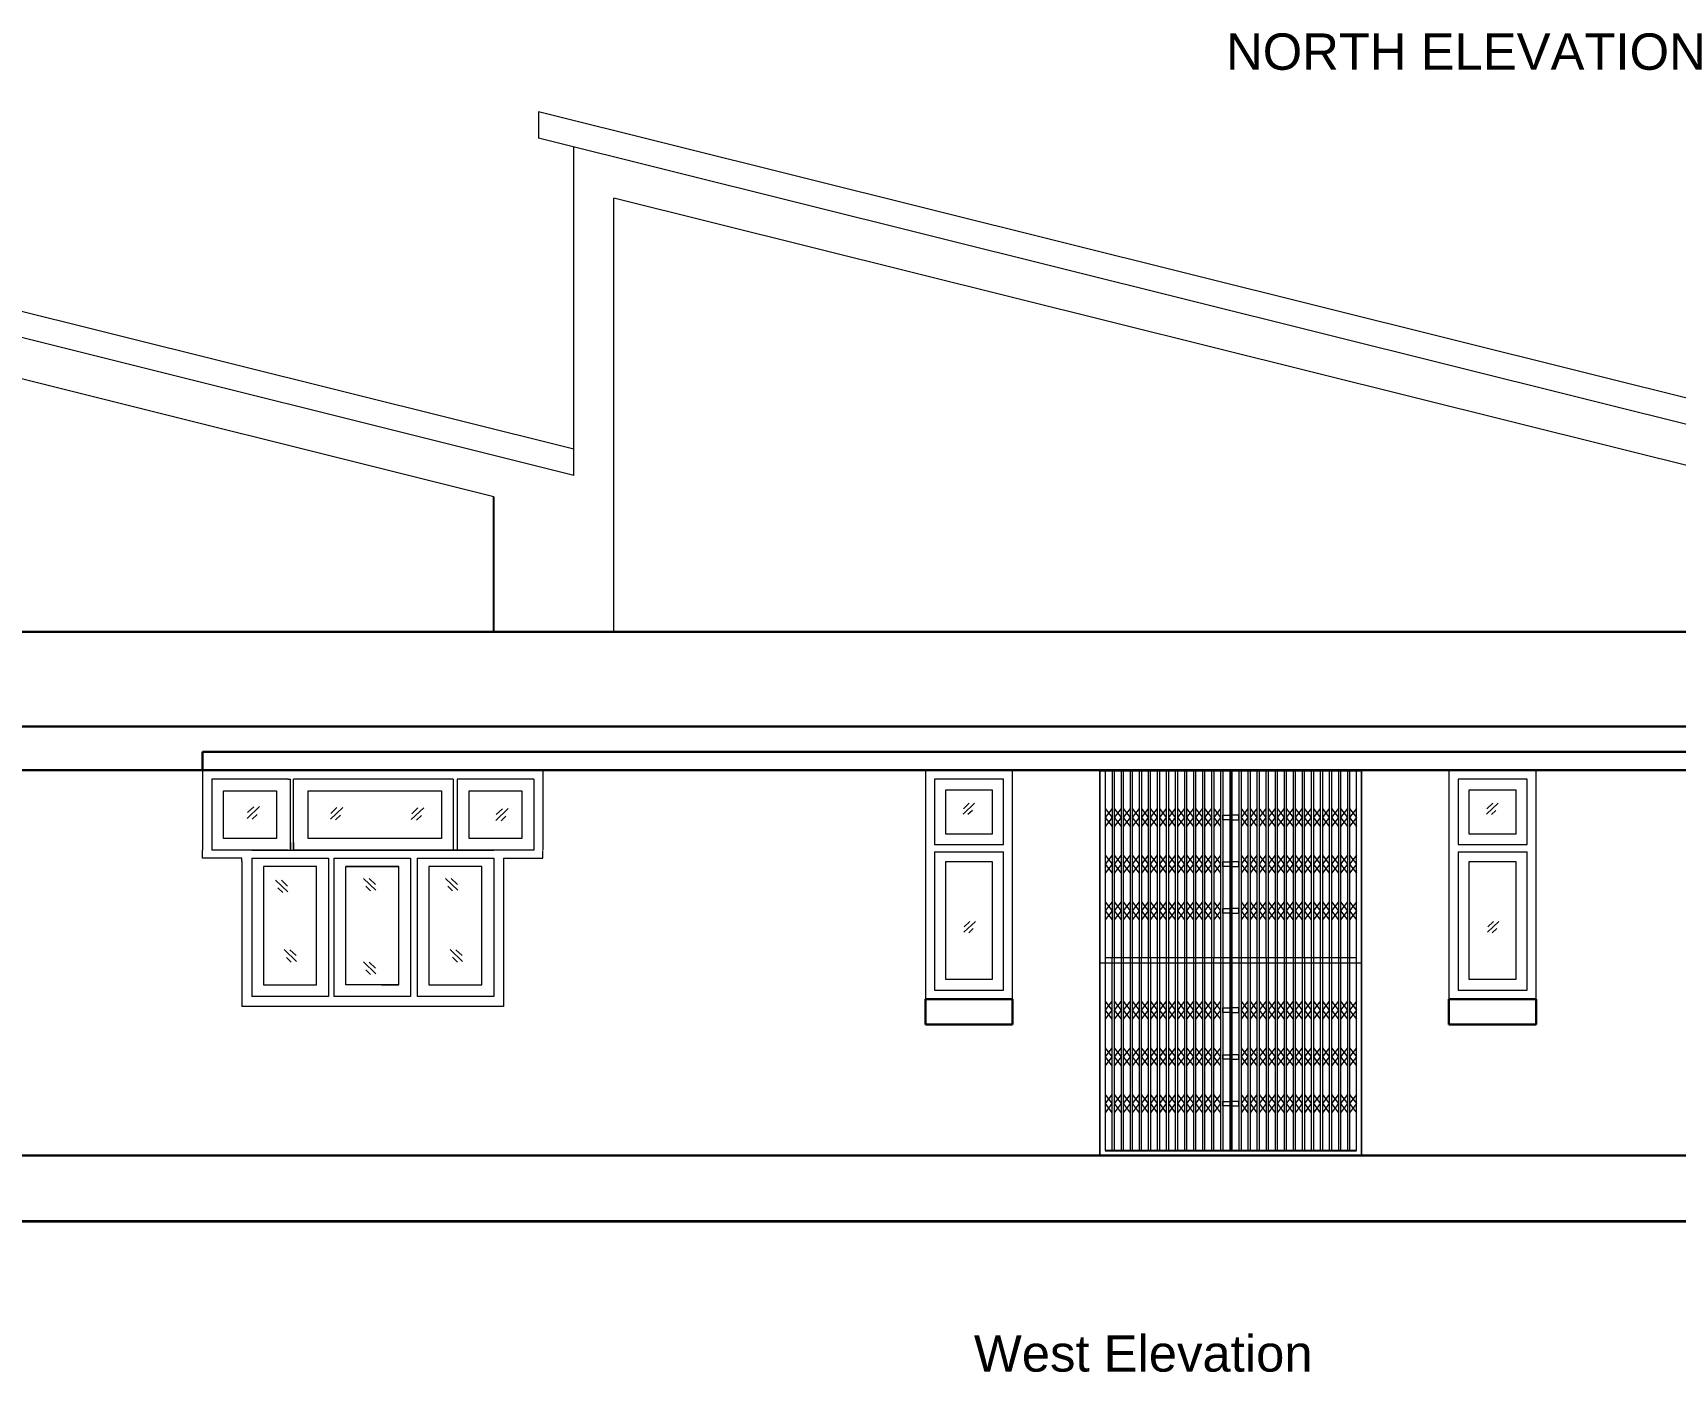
# Model space of a CAD drawing. Header units: inches. Extents: x -6800 to 96653, y -25814 to 17379.
# Drawn here: x 77352.8 to 77804.5, y -6007.3 to -5639.1 of the extents above; entities that cross this region are included whole.
import ezdxf

# ---------------------------------------------------------------- set-up
doc = ezdxf.new("R2010")
doc.units = ezdxf.units.IN
doc.header["$MEASUREMENT"] = 0
for name, color, linetype, lineweight in [('dimension', 50, 'Continuous', 20), ('Door', 20, 'Continuous', 20), ('ele back', 51, 'Continuous', 15), ('ele front', 30, 'Continuous', 30), ('furniture', 44, 'Continuous', 15), ('Ground level', 210, 'Continuous', 35), ('NETMANH', 26, 'Continuous', 15), ('text', 31, 'Continuous', 13), ('Win ele', 211, 'Continuous', 15)]:
    doc.layers.add(name, color=color, linetype=linetype, lineweight=lineweight)
doc.styles.get("Standard").update_dxf_attribs({"font": 'arial.ttf'})

# ---------------------------------------------------------------- blocks, each defined once
blk = doc.blocks.new('md-cuasat2200x3000')
for p, q in [((0, 2200), (3000, 2200)), ((0, 0), (0, 2200)), ((60, 2140), (2940, 2140)), ((60, 0), (60, 2140)), ((139, 0), (139, 2140)), ((164, 0), (164, 2140)), ((242, 0), (242, 2140)), ((267, 0), (267, 2140)), ((346, 0), (346, 2140)), ((371, 0), (371, 2140)), ((450, 0), (450, 2140)), ((475, 0), (475, 2140)), ((553, 0), (553, 2140)), ((578, 0), (578, 2140)), ((657, 0), (657, 2140)), ((682, 0), (682, 2140)), ((761, 0), (761, 2140)), ((786, 0), (786, 2140)), ((864, 0), (864, 2140)), ((889, 0), (889, 2140)), ((968, 0), (968, 2140)), ((993, 0), (993, 2140)), ((1072, 0), (1072, 2140)), ((1097, 0), (1097, 2140)), ((1175, 0), (1175, 2140)), ((1200, 0), (1200, 2140)), ((1279, 0), (1279, 2140)), ((1304, 0), (1304, 2140)), ((1382, 0), (1382, 2140)), ((1408, 0), (1408, 2140)), ((1408, 0), (1408, 2140)), ((1488, 0), (1488, 2140)), ((1500, 0), (1500, 2140)), ((1512, 0), (1512, 2140)), ((1592, 0), (1592, 2140)), ((1618, 0), (1618, 2140)), ((1696, 0), (1696, 2140)), ((1721, 0), (1721, 2140)), ((1800, 0), (1800, 2140)), ((1825, 0), (1825, 2140)), ((1903, 0), (1903, 2140)), ((1928, 0), (1928, 2140)), ((2007, 0), (2007, 2140)), ((2032, 0), (2032, 2140)), ((2111, 0), (2111, 2140)), ((2136, 0), (2136, 2140)), ((2214, 0), (2214, 2140)), ((2239, 0), (2239, 2140)), ((2318, 0), (2318, 2140)), ((2343, 0), (2343, 2140)), ((2422, 0), (2422, 2140)), ((2447, 0), (2447, 2140)), ((2525, 0), (2525, 2140)), ((2550, 0), (2550, 2140)), ((2629, 0), (2629, 2140)), ((2654, 0), (2654, 2140)), ((2733, 0), (2733, 2140)), ((2758, 0), (2758, 2140)), ((2836, 0), (2836, 2140)), ((2861, 0), (2861, 2140)), ((2940, 2140), (2940, 0)), ((3000, 2200), (3000, 0)), ((0, 0), (3000, 0)), ((3000, 0), (0, 0)), ((2940, 0), (60, 0))]:
    blk.add_line(p, q)
at = {"layer": 'NETMANH'}
for p, q in [((139, 1605), (60, 1709)), ((60, 1605), (139, 1709)), ((242, 1605), (164, 1709)), ((164, 1605), (242, 1709)), ((346, 1605), (267, 1709)), ((267, 1605), (346, 1709)), ((450, 1605), (371, 1709)), ((371, 1605), (450, 1709)), ((553, 1605), (475, 1709)), ((475, 1605), (553, 1709)), ((657, 1605), (578, 1709)), ((578, 1605), (657, 1709)), ((761, 1605), (682, 1709)), ((682, 1605), (761, 1709)), ((864, 1605), (786, 1709)), ((786, 1605), (864, 1709)), ((968, 1605), (889, 1709)), ((889, 1605), (968, 1709)), ((1072, 1605), (993, 1709)), ((993, 1605), (1072, 1709)), ((1175, 1605), (1097, 1709)), ((1097, 1605), (1175, 1709)), ((1279, 1605), (1200, 1709)), ((1200, 1605), (1279, 1709)), ((1382, 1605), (1304, 1709)), ((1304, 1605), (1382, 1709)), ((1618, 1605), (1696, 1709)), ((1696, 1605), (1618, 1709)), ((1721, 1605), (1800, 1709)), ((1800, 1605), (1721, 1709)), ((1825, 1605), (1903, 1709)), ((1903, 1605), (1825, 1709)), ((1928, 1605), (2007, 1709)), ((2007, 1605), (1928, 1709)), ((2032, 1605), (2111, 1709)), ((2111, 1605), (2032, 1709)), ((2136, 1605), (2214, 1709)), ((2214, 1605), (2136, 1709)), ((2239, 1605), (2318, 1709)), ((2318, 1605), (2239, 1709)), ((2343, 1605), (2422, 1709)), ((2422, 1605), (2343, 1709)), ((2447, 1605), (2525, 1709)), ((2525, 1605), (2447, 1709)), ((2550, 1605), (2629, 1709)), ((2629, 1605), (2550, 1709)), ((2654, 1605), (2733, 1709)), ((2733, 1605), (2654, 1709)), ((2758, 1605), (2836, 1709)), ((2836, 1605), (2758, 1709)), ((2861, 1605), (2940, 1709)), ((2940, 1605), (2861, 1709)), ((139, 1501), (60, 1605)), ((60, 1501), (139, 1605)), ((242, 1501), (164, 1605)), ((164, 1501), (242, 1605)), ((346, 1501), (267, 1605)), ((267, 1501), (346, 1605)), ((450, 1501), (371, 1605)), ((371, 1501), (450, 1605)), ((553, 1501), (475, 1605)), ((475, 1501), (553, 1605)), ((657, 1501), (578, 1605)), ((578, 1501), (657, 1605)), ((761, 1501), (682, 1605)), ((682, 1501), (761, 1605)), ((864, 1501), (786, 1605)), ((786, 1501), (864, 1605)), ((968, 1501), (889, 1605)), ((889, 1501), (968, 1605)), ((1072, 1501), (993, 1605)), ((993, 1501), (1072, 1605)), ((1175, 1501), (1097, 1605)), ((1097, 1501), (1175, 1605)), ((1279, 1501), (1200, 1605)), ((1200, 1501), (1279, 1605)), ((1382, 1501), (1304, 1605)), ((1304, 1501), (1382, 1605)), ((1408, 1631), (1408, 1579)), ((1488, 1631), (1408, 1631)), ((1408, 1579), (1488, 1579)), ((1488, 1579), (1488, 1631)), ((1512, 1631), (1592, 1631)), ((1512, 1579), (1512, 1631)), ((1592, 1579), (1512, 1579)), ((1592, 1631), (1592, 1579)), ((1618, 1501), (1696, 1605)), ((1696, 1501), (1618, 1605)), ((1721, 1501), (1800, 1605)), ((1800, 1501), (1721, 1605)), ((1825, 1501), (1903, 1605)), ((1903, 1501), (1825, 1605)), ((1928, 1501), (2007, 1605)), ((2007, 1501), (1928, 1605)), ((2032, 1501), (2111, 1605)), ((2111, 1501), (2032, 1605)), ((2136, 1501), (2214, 1605)), ((2214, 1501), (2136, 1605)), ((2239, 1501), (2318, 1605)), ((2318, 1501), (2239, 1605)), ((2343, 1501), (2422, 1605)), ((2422, 1501), (2343, 1605)), ((2447, 1501), (2525, 1605)), ((2525, 1501), (2447, 1605)), ((2550, 1501), (2629, 1605)), ((2629, 1501), (2550, 1605)), ((2654, 1501), (2733, 1605)), ((2733, 1501), (2654, 1605)), ((2758, 1501), (2836, 1605)), ((2836, 1501), (2758, 1605)), ((2861, 1501), (2940, 1605)), ((2940, 1501), (2861, 1605)), ((139, 1070), (60, 1174)), ((60, 1070), (139, 1174)), ((242, 1070), (164, 1174)), ((164, 1070), (242, 1174)), ((346, 1070), (267, 1174)), ((267, 1070), (346, 1174)), ((450, 1070), (371, 1174)), ((371, 1070), (450, 1174)), ((553, 1070), (475, 1174)), ((475, 1070), (553, 1174)), ((657, 1070), (578, 1174)), ((578, 1070), (657, 1174)), ((761, 1070), (682, 1174)), ((682, 1070), (761, 1174)), ((864, 1070), (786, 1174)), ((786, 1070), (864, 1174)), ((968, 1070), (889, 1174)), ((889, 1070), (968, 1174)), ((1072, 1070), (993, 1174)), ((993, 1070), (1072, 1174)), ((1175, 1070), (1097, 1174)), ((1097, 1070), (1175, 1174)), ((1279, 1070), (1200, 1174)), ((1200, 1070), (1279, 1174)), ((1382, 1070), (1304, 1174)), ((1304, 1070), (1382, 1174)), ((1618, 1070), (1696, 1174)), ((1696, 1070), (1618, 1174)), ((1721, 1070), (1800, 1174)), ((1800, 1070), (1721, 1174)), ((1825, 1070), (1903, 1174)), ((1903, 1070), (1825, 1174)), ((1928, 1070), (2007, 1174)), ((2007, 1070), (1928, 1174)), ((2032, 1070), (2111, 1174)), ((2111, 1070), (2032, 1174)), ((2136, 1070), (2214, 1174)), ((2214, 1070), (2136, 1174)), ((2239, 1070), (2318, 1174)), ((2318, 1070), (2239, 1174)), ((2343, 1070), (2422, 1174)), ((2422, 1070), (2343, 1174)), ((2447, 1070), (2525, 1174)), ((2525, 1070), (2447, 1174)), ((2550, 1070), (2629, 1174)), ((2629, 1070), (2550, 1174)), ((2654, 1070), (2733, 1174)), ((2733, 1070), (2654, 1174)), ((2758, 1070), (2836, 1174)), ((2836, 1070), (2758, 1174)), ((2861, 1070), (2940, 1174)), ((2940, 1070), (2861, 1174)), ((139, 966), (60, 1070)), ((60, 966), (139, 1070)), ((242, 966), (164, 1070)), ((164, 966), (242, 1070)), ((346, 966), (267, 1070)), ((267, 966), (346, 1070)), ((450, 966), (371, 1070)), ((371, 966), (450, 1070)), ((553, 966), (475, 1070)), ((475, 966), (553, 1070)), ((657, 966), (578, 1070)), ((578, 966), (657, 1070)), ((761, 966), (682, 1070)), ((682, 966), (761, 1070)), ((864, 966), (786, 1070)), ((786, 966), (864, 1070)), ((968, 966), (889, 1070)), ((889, 966), (968, 1070)), ((1072, 966), (993, 1070)), ((993, 966), (1072, 1070)), ((1175, 966), (1097, 1070)), ((1097, 966), (1175, 1070)), ((1279, 966), (1200, 1070)), ((1200, 966), (1279, 1070)), ((1382, 966), (1304, 1070)), ((1304, 966), (1382, 1070)), ((1408, 1096), (1408, 1044)), ((1488, 1096), (1408, 1096)), ((1408, 1044), (1488, 1044)), ((1488, 1044), (1488, 1096)), ((1512, 1096), (1592, 1096)), ((1512, 1044), (1512, 1096)), ((1592, 1044), (1512, 1044)), ((1592, 1096), (1592, 1044)), ((1618, 966), (1696, 1070)), ((1696, 966), (1618, 1070)), ((1721, 966), (1800, 1070)), ((1800, 966), (1721, 1070)), ((1825, 966), (1903, 1070)), ((1903, 966), (1825, 1070)), ((1928, 966), (2007, 1070)), ((2007, 966), (1928, 1070)), ((2032, 966), (2111, 1070)), ((2111, 966), (2032, 1070)), ((2136, 966), (2214, 1070)), ((2214, 966), (2136, 1070)), ((2239, 966), (2318, 1070)), ((2318, 966), (2239, 1070)), ((2343, 966), (2422, 1070)), ((2422, 966), (2343, 1070)), ((2447, 966), (2525, 1070)), ((2525, 966), (2447, 1070)), ((2550, 966), (2629, 1070)), ((2629, 966), (2550, 1070)), ((2654, 966), (2733, 1070)), ((2733, 966), (2654, 1070)), ((2758, 966), (2836, 1070)), ((2836, 966), (2758, 1070)), ((2861, 966), (2940, 1070)), ((2940, 966), (2861, 1070)), ((139, 535), (60, 639)), ((60, 535), (139, 639)), ((242, 535), (164, 639)), ((164, 535), (242, 639)), ((346, 535), (267, 639)), ((267, 535), (346, 639)), ((450, 535), (371, 639)), ((371, 535), (450, 639)), ((553, 535), (475, 639)), ((475, 535), (553, 639)), ((657, 535), (578, 639)), ((578, 535), (657, 639)), ((761, 535), (682, 639)), ((682, 535), (761, 639)), ((864, 535), (786, 639)), ((786, 535), (864, 639)), ((968, 535), (889, 639)), ((889, 535), (968, 639)), ((1072, 535), (993, 639)), ((993, 535), (1072, 639)), ((1175, 535), (1097, 639)), ((1097, 535), (1175, 639)), ((1279, 535), (1200, 639)), ((1200, 535), (1279, 639)), ((1382, 535), (1304, 639)), ((1304, 535), (1382, 639)), ((1618, 535), (1696, 639)), ((1696, 535), (1618, 639)), ((1721, 535), (1800, 639)), ((1800, 535), (1721, 639)), ((1825, 535), (1903, 639)), ((1903, 535), (1825, 639)), ((1928, 535), (2007, 639)), ((2007, 535), (1928, 639)), ((2032, 535), (2111, 639)), ((2111, 535), (2032, 639)), ((2136, 535), (2214, 639)), ((2214, 535), (2136, 639)), ((2239, 535), (2318, 639)), ((2318, 535), (2239, 639)), ((2343, 535), (2422, 639)), ((2422, 535), (2343, 639)), ((2447, 535), (2525, 639)), ((2525, 535), (2447, 639)), ((2550, 535), (2629, 639)), ((2629, 535), (2550, 639)), ((2654, 535), (2733, 639)), ((2733, 535), (2654, 639)), ((2758, 535), (2836, 639)), ((2836, 535), (2758, 639)), ((2861, 535), (2940, 639)), ((2940, 535), (2861, 639)), ((139, 431), (60, 535)), ((60, 431), (139, 535)), ((242, 431), (164, 535)), ((164, 431), (242, 535)), ((346, 431), (267, 535)), ((267, 431), (346, 535)), ((450, 431), (371, 535)), ((371, 431), (450, 535)), ((553, 431), (475, 535)), ((475, 431), (553, 535)), ((657, 431), (578, 535)), ((578, 431), (657, 535)), ((761, 431), (682, 535)), ((682, 431), (761, 535)), ((864, 431), (786, 535)), ((786, 431), (864, 535)), ((968, 431), (889, 535)), ((889, 431), (968, 535)), ((1072, 431), (993, 535)), ((993, 431), (1072, 535)), ((1175, 431), (1097, 535)), ((1097, 431), (1175, 535)), ((1279, 431), (1200, 535)), ((1200, 431), (1279, 535)), ((1382, 431), (1304, 535)), ((1304, 431), (1382, 535)), ((1408, 561), (1408, 509)), ((1488, 561), (1408, 561)), ((1408, 509), (1488, 509)), ((1488, 509), (1488, 561)), ((1512, 561), (1592, 561)), ((1512, 509), (1512, 561)), ((1592, 509), (1512, 509)), ((1592, 561), (1592, 509)), ((1618, 431), (1696, 535)), ((1696, 431), (1618, 535)), ((1721, 431), (1800, 535)), ((1800, 431), (1721, 535)), ((1825, 431), (1903, 535)), ((1903, 431), (1825, 535)), ((1928, 431), (2007, 535)), ((2007, 431), (1928, 535)), ((2032, 431), (2111, 535)), ((2111, 431), (2032, 535)), ((2136, 431), (2214, 535)), ((2214, 431), (2136, 535)), ((2239, 431), (2318, 535)), ((2318, 431), (2239, 535)), ((2343, 431), (2422, 535)), ((2422, 431), (2343, 535)), ((2447, 431), (2525, 535)), ((2525, 431), (2447, 535)), ((2550, 431), (2629, 535)), ((2629, 431), (2550, 535)), ((2654, 431), (2733, 535)), ((2733, 431), (2654, 535)), ((2758, 431), (2836, 535)), ((2836, 431), (2758, 535)), ((2861, 431), (2940, 535)), ((2940, 431), (2861, 535))]:
    blk.add_line(p, q, dxfattribs=at)

msp = doc.modelspace()

# ---------------------------------------------------------------- linework, layer by layer
at = {"lineweight": 25, "transparency": 33554623}
msp.add_line((77479.61, -5803.78), (77479.61, -5766.63), dxfattribs=at)
at = {"lineweight": 25, "transparency": 33554651}
for p, q in [((77139.27, -5829.78), (78214.27, -5829.78)), ((77622.27, -5911.78), (77598.27, -5911.78)), ((77766.27, -5911.78), (77742.27, -5911.78))]:
    msp.add_line(p, q, dxfattribs=at)
at = {"layer": 'dimension', "transparency": 33554651}
msp.add_line((77491.83, -5660.79), (77491.83, -5668.01), dxfattribs=at)
at = {"layer": 'Door', "transparency": 33554651, "extrusion": (-2.49876e-18, -1.22439e-16, -1)}
for p, q in [((77647.71, -5893.34), (77647.71, -5946.34)), ((77649.6, -5893.34), (77649.6, -5946.34)), ((77650.2, -5893.34), (77650.2, -5946.34)), ((77652.09, -5893.34), (77652.09, -5946.34)), ((77652.69, -5893.34), (77652.69, -5946.34)), ((77654.58, -5893.34), (77654.58, -5946.34)), ((77655.18, -5893.34), (77655.18, -5946.34)), ((77657.06, -5893.34), (77657.06, -5946.34)), ((77657.66, -5893.34), (77657.66, -5946.34)), ((77659.55, -5893.34), (77659.55, -5946.34)), ((77660.15, -5893.34), (77660.15, -5946.34)), ((77662.04, -5893.34), (77662.04, -5946.34)), ((77662.64, -5893.34), (77662.64, -5946.34)), ((77664.53, -5893.34), (77664.53, -5946.34)), ((77665.13, -5893.34), (77665.13, -5946.34)), ((77667.01, -5893.34), (77667.01, -5946.34)), ((77667.61, -5893.34), (77667.61, -5946.34)), ((77669.5, -5893.34), (77669.5, -5946.34)), ((77670.1, -5893.34), (77670.1, -5946.34)), ((77671.99, -5893.34), (77671.99, -5946.34)), ((77672.59, -5893.34), (77672.59, -5946.34)), ((77674.48, -5893.34), (77674.48, -5946.34)), ((77675.08, -5893.34), (77675.08, -5946.34)), ((77676.96, -5893.34), (77676.96, -5946.34)), ((77677.56, -5893.34), (77677.56, -5946.34)), ((77679.45, -5893.34), (77679.45, -5946.34)), ((77680.05, -5893.34), (77680.05, -5946.34)), ((77680.05, -5893.34), (77680.05, -5946.34)), ((77681.97, -5893.34), (77681.97, -5946.34)), ((77682.27, -5893.34), (77682.27, -5946.34)), ((77682.57, -5893.34), (77682.57, -5946.34)), ((77684.49, -5893.34), (77684.49, -5946.34)), ((77685.09, -5893.34), (77685.09, -5946.34)), ((77686.98, -5893.34), (77686.98, -5946.34)), ((77687.58, -5893.34), (77687.58, -5946.34)), ((77689.47, -5893.34), (77689.47, -5946.34)), ((77690.07, -5893.34), (77690.07, -5946.34)), ((77691.96, -5893.34), (77691.96, -5946.34)), ((77692.56, -5893.34), (77692.56, -5946.34)), ((77694.44, -5893.34), (77694.44, -5946.34)), ((77695.04, -5893.34), (77695.04, -5946.34)), ((77696.93, -5893.34), (77696.93, -5946.34)), ((77697.53, -5893.34), (77697.53, -5946.34)), ((77699.42, -5893.34), (77699.42, -5946.34)), ((77700.02, -5893.34), (77700.02, -5946.34)), ((77701.91, -5893.34), (77701.91, -5946.34)), ((77702.51, -5893.34), (77702.51, -5946.34)), ((77704.39, -5893.34), (77704.39, -5946.34)), ((77704.99, -5893.34), (77704.99, -5946.34)), ((77706.88, -5893.34), (77706.88, -5946.34)), ((77707.48, -5893.34), (77707.48, -5946.34)), ((77709.37, -5893.34), (77709.37, -5946.34)), ((77709.97, -5893.34), (77709.97, -5946.34)), ((77711.86, -5893.34), (77711.86, -5946.34)), ((77712.46, -5893.34), (77712.46, -5946.34)), ((77714.34, -5893.34), (77714.34, -5946.34)), ((77714.94, -5893.34), (77714.94, -5946.34)), ((77716.83, -5946.34), (77716.83, -5893.34)), ((77646.27, -5894.98), (77646.27, -5947.78)), ((77718.27, -5947.78), (77718.27, -5894.98)), ((77649.6, -5905.33), (77647.71, -5907.82)), ((77647.71, -5905.33), (77649.6, -5907.82)), ((77649.6, -5907.82), (77647.71, -5910.31)), ((77647.71, -5907.82), (77649.6, -5910.31)), ((77652.09, -5905.33), (77650.2, -5907.82)), ((77650.2, -5905.33), (77652.09, -5907.82)), ((77652.09, -5907.82), (77650.2, -5910.31)), ((77650.2, -5907.82), (77652.09, -5910.31)), ((77654.58, -5905.33), (77652.69, -5907.82)), ((77652.69, -5905.33), (77654.58, -5907.82)), ((77654.58, -5907.82), (77652.69, -5910.31)), ((77652.69, -5907.82), (77654.58, -5910.31)), ((77657.06, -5905.33), (77655.18, -5907.82)), ((77655.18, -5905.33), (77657.06, -5907.82)), ((77657.06, -5907.82), (77655.18, -5910.31)), ((77655.18, -5907.82), (77657.06, -5910.31)), ((77659.55, -5905.33), (77657.66, -5907.82)), ((77657.66, -5905.33), (77659.55, -5907.82)), ((77659.55, -5907.82), (77657.66, -5910.31)), ((77657.66, -5907.82), (77659.55, -5910.31)), ((77662.04, -5905.33), (77660.15, -5907.82)), ((77660.15, -5905.33), (77662.04, -5907.82)), ((77662.04, -5907.82), (77660.15, -5910.31)), ((77660.15, -5907.82), (77662.04, -5910.31)), ((77664.53, -5905.33), (77662.64, -5907.82)), ((77662.64, -5905.33), (77664.53, -5907.82)), ((77664.53, -5907.82), (77662.64, -5910.31)), ((77662.64, -5907.82), (77664.53, -5910.31)), ((77667.01, -5905.33), (77665.13, -5907.82)), ((77665.13, -5905.33), (77667.01, -5907.82)), ((77667.01, -5907.82), (77665.13, -5910.31)), ((77665.13, -5907.82), (77667.01, -5910.31)), ((77669.5, -5905.33), (77667.61, -5907.82)), ((77667.61, -5905.33), (77669.5, -5907.82)), ((77669.5, -5907.82), (77667.61, -5910.31)), ((77667.61, -5907.82), (77669.5, -5910.31)), ((77671.99, -5905.33), (77670.1, -5907.82)), ((77670.1, -5905.33), (77671.99, -5907.82)), ((77671.99, -5907.82), (77670.1, -5910.31)), ((77670.1, -5907.82), (77671.99, -5910.31)), ((77674.48, -5905.33), (77672.59, -5907.82)), ((77672.59, -5905.33), (77674.48, -5907.82)), ((77674.48, -5907.82), (77672.59, -5910.31)), ((77672.59, -5907.82), (77674.48, -5910.31)), ((77676.96, -5905.33), (77675.08, -5907.82)), ((77675.08, -5905.33), (77676.96, -5907.82)), ((77676.96, -5907.82), (77675.08, -5910.31)), ((77675.08, -5907.82), (77676.96, -5910.31)), ((77679.45, -5905.33), (77677.56, -5907.82)), ((77677.56, -5905.33), (77679.45, -5907.82)), ((77679.45, -5907.82), (77677.56, -5910.31)), ((77677.56, -5907.82), (77679.45, -5910.31)), ((77680.05, -5907.2), (77681.97, -5907.2)), ((77680.05, -5908.44), (77680.05, -5907.2)), ((77681.97, -5907.2), (77681.97, -5908.44)), ((77684.49, -5907.2), (77682.57, -5907.2)), ((77682.57, -5907.2), (77682.57, -5908.44)), ((77684.49, -5908.44), (77684.49, -5907.2)), ((77685.09, -5905.33), (77686.98, -5907.82)), ((77686.98, -5905.33), (77685.09, -5907.82)), ((77685.09, -5907.82), (77686.98, -5910.31)), ((77686.98, -5907.82), (77685.09, -5910.31)), ((77687.58, -5905.33), (77689.47, -5907.82)), ((77689.47, -5905.33), (77687.58, -5907.82)), ((77687.58, -5907.82), (77689.47, -5910.31)), ((77689.47, -5907.82), (77687.58, -5910.31)), ((77690.07, -5905.33), (77691.96, -5907.82)), ((77691.96, -5905.33), (77690.07, -5907.82)), ((77690.07, -5907.82), (77691.96, -5910.31)), ((77691.96, -5907.82), (77690.07, -5910.31)), ((77692.56, -5905.33), (77694.44, -5907.82)), ((77694.44, -5905.33), (77692.56, -5907.82)), ((77692.56, -5907.82), (77694.44, -5910.31)), ((77694.44, -5907.82), (77692.56, -5910.31)), ((77695.04, -5905.33), (77696.93, -5907.82)), ((77696.93, -5905.33), (77695.04, -5907.82)), ((77695.04, -5907.82), (77696.93, -5910.31)), ((77696.93, -5907.82), (77695.04, -5910.31)), ((77697.53, -5905.33), (77699.42, -5907.82)), ((77699.42, -5905.33), (77697.53, -5907.82)), ((77697.53, -5907.82), (77699.42, -5910.31)), ((77699.42, -5907.82), (77697.53, -5910.31)), ((77700.02, -5905.33), (77701.91, -5907.82)), ((77701.91, -5905.33), (77700.02, -5907.82)), ((77700.02, -5907.82), (77701.91, -5910.31)), ((77701.91, -5907.82), (77700.02, -5910.31)), ((77702.51, -5905.33), (77704.39, -5907.82)), ((77704.39, -5905.33), (77702.51, -5907.82)), ((77702.51, -5907.82), (77704.39, -5910.31)), ((77704.39, -5907.82), (77702.51, -5910.31)), ((77704.99, -5905.33), (77706.88, -5907.82)), ((77706.88, -5905.33), (77704.99, -5907.82)), ((77704.99, -5907.82), (77706.88, -5910.31)), ((77706.88, -5907.82), (77704.99, -5910.31)), ((77707.48, -5905.33), (77709.37, -5907.82)), ((77709.37, -5905.33), (77707.48, -5907.82)), ((77707.48, -5907.82), (77709.37, -5910.31)), ((77709.37, -5907.82), (77707.48, -5910.31)), ((77709.97, -5905.33), (77711.86, -5907.82)), ((77711.86, -5905.33), (77709.97, -5907.82)), ((77709.97, -5907.82), (77711.86, -5910.31)), ((77711.86, -5907.82), (77709.97, -5910.31)), ((77712.46, -5905.33), (77714.34, -5907.82)), ((77714.34, -5905.33), (77712.46, -5907.82)), ((77712.46, -5907.82), (77714.34, -5910.31)), ((77714.34, -5907.82), (77712.46, -5910.31)), ((77714.94, -5905.33), (77716.83, -5907.82)), ((77716.83, -5905.33), (77714.94, -5907.82)), ((77714.94, -5907.82), (77716.83, -5910.31)), ((77716.83, -5907.82), (77714.94, -5910.31)), ((77681.97, -5908.44), (77680.05, -5908.44)), ((77682.57, -5908.44), (77684.49, -5908.44)), ((77649.6, -5918.17), (77647.71, -5920.66)), ((77647.71, -5918.17), (77649.6, -5920.66)), ((77649.6, -5920.66), (77647.71, -5923.15)), ((77647.71, -5920.66), (77649.6, -5923.15)), ((77652.09, -5918.17), (77650.2, -5920.66)), ((77650.2, -5918.17), (77652.09, -5920.66)), ((77652.09, -5920.66), (77650.2, -5923.15)), ((77650.2, -5920.66), (77652.09, -5923.15)), ((77654.58, -5918.17), (77652.69, -5920.66)), ((77652.69, -5918.17), (77654.58, -5920.66)), ((77654.58, -5920.66), (77652.69, -5923.15)), ((77652.69, -5920.66), (77654.58, -5923.15)), ((77657.06, -5918.17), (77655.18, -5920.66)), ((77655.18, -5918.17), (77657.06, -5920.66)), ((77657.06, -5920.66), (77655.18, -5923.15)), ((77655.18, -5920.66), (77657.06, -5923.15)), ((77659.55, -5918.17), (77657.66, -5920.66)), ((77657.66, -5918.17), (77659.55, -5920.66)), ((77659.55, -5920.66), (77657.66, -5923.15)), ((77657.66, -5920.66), (77659.55, -5923.15)), ((77662.04, -5918.17), (77660.15, -5920.66)), ((77660.15, -5918.17), (77662.04, -5920.66)), ((77662.04, -5920.66), (77660.15, -5923.15)), ((77660.15, -5920.66), (77662.04, -5923.15)), ((77664.53, -5918.17), (77662.64, -5920.66)), ((77662.64, -5918.17), (77664.53, -5920.66)), ((77664.53, -5920.66), (77662.64, -5923.15)), ((77662.64, -5920.66), (77664.53, -5923.15)), ((77667.01, -5918.17), (77665.13, -5920.66)), ((77665.13, -5918.17), (77667.01, -5920.66)), ((77667.01, -5920.66), (77665.13, -5923.15)), ((77665.13, -5920.66), (77667.01, -5923.15)), ((77669.5, -5918.17), (77667.61, -5920.66)), ((77667.61, -5918.17), (77669.5, -5920.66)), ((77669.5, -5920.66), (77667.61, -5923.15)), ((77667.61, -5920.66), (77669.5, -5923.15)), ((77671.99, -5918.17), (77670.1, -5920.66)), ((77670.1, -5918.17), (77671.99, -5920.66)), ((77671.99, -5920.66), (77670.1, -5923.15)), ((77670.1, -5920.66), (77671.99, -5923.15)), ((77674.48, -5918.17), (77672.59, -5920.66)), ((77672.59, -5918.17), (77674.48, -5920.66)), ((77674.48, -5920.66), (77672.59, -5923.15)), ((77672.59, -5920.66), (77674.48, -5923.15)), ((77676.96, -5918.17), (77675.08, -5920.66)), ((77675.08, -5918.17), (77676.96, -5920.66)), ((77676.96, -5920.66), (77675.08, -5923.15)), ((77675.08, -5920.66), (77676.96, -5923.15)), ((77679.45, -5918.17), (77677.56, -5920.66)), ((77677.56, -5918.17), (77679.45, -5920.66)), ((77679.45, -5920.66), (77677.56, -5923.15)), ((77677.56, -5920.66), (77679.45, -5923.15)), ((77680.05, -5920.04), (77681.97, -5920.04)), ((77680.05, -5921.28), (77680.05, -5920.04)), ((77681.97, -5921.28), (77680.05, -5921.28)), ((77681.97, -5920.04), (77681.97, -5921.28)), ((77684.49, -5920.04), (77682.57, -5920.04)), ((77682.57, -5920.04), (77682.57, -5921.28)), ((77682.57, -5921.28), (77684.49, -5921.28)), ((77684.49, -5921.28), (77684.49, -5920.04)), ((77685.09, -5918.17), (77686.98, -5920.66)), ((77686.98, -5918.17), (77685.09, -5920.66)), ((77685.09, -5920.66), (77686.98, -5923.15)), ((77686.98, -5920.66), (77685.09, -5923.15)), ((77687.58, -5918.17), (77689.47, -5920.66)), ((77689.47, -5918.17), (77687.58, -5920.66)), ((77687.58, -5920.66), (77689.47, -5923.15)), ((77689.47, -5920.66), (77687.58, -5923.15)), ((77690.07, -5918.17), (77691.96, -5920.66)), ((77691.96, -5918.17), (77690.07, -5920.66)), ((77690.07, -5920.66), (77691.96, -5923.15)), ((77691.96, -5920.66), (77690.07, -5923.15)), ((77692.56, -5918.17), (77694.44, -5920.66)), ((77694.44, -5918.17), (77692.56, -5920.66)), ((77692.56, -5920.66), (77694.44, -5923.15)), ((77694.44, -5920.66), (77692.56, -5923.15)), ((77695.04, -5918.17), (77696.93, -5920.66)), ((77696.93, -5918.17), (77695.04, -5920.66)), ((77695.04, -5920.66), (77696.93, -5923.15)), ((77696.93, -5920.66), (77695.04, -5923.15)), ((77697.53, -5918.17), (77699.42, -5920.66)), ((77699.42, -5918.17), (77697.53, -5920.66)), ((77697.53, -5920.66), (77699.42, -5923.15)), ((77699.42, -5920.66), (77697.53, -5923.15)), ((77700.02, -5918.17), (77701.91, -5920.66)), ((77701.91, -5918.17), (77700.02, -5920.66)), ((77700.02, -5920.66), (77701.91, -5923.15)), ((77701.91, -5920.66), (77700.02, -5923.15)), ((77702.51, -5918.17), (77704.39, -5920.66)), ((77704.39, -5918.17), (77702.51, -5920.66)), ((77702.51, -5920.66), (77704.39, -5923.15)), ((77704.39, -5920.66), (77702.51, -5923.15)), ((77704.99, -5918.17), (77706.88, -5920.66)), ((77706.88, -5918.17), (77704.99, -5920.66)), ((77704.99, -5920.66), (77706.88, -5923.15)), ((77706.88, -5920.66), (77704.99, -5923.15)), ((77707.48, -5918.17), (77709.37, -5920.66)), ((77709.37, -5918.17), (77707.48, -5920.66)), ((77707.48, -5920.66), (77709.37, -5923.15)), ((77709.37, -5920.66), (77707.48, -5923.15)), ((77709.97, -5918.17), (77711.86, -5920.66)), ((77711.86, -5918.17), (77709.97, -5920.66)), ((77709.97, -5920.66), (77711.86, -5923.15)), ((77711.86, -5920.66), (77709.97, -5923.15)), ((77712.46, -5918.17), (77714.34, -5920.66)), ((77714.34, -5918.17), (77712.46, -5920.66)), ((77712.46, -5920.66), (77714.34, -5923.15)), ((77714.34, -5920.66), (77712.46, -5923.15)), ((77714.94, -5918.17), (77716.83, -5920.66)), ((77716.83, -5918.17), (77714.94, -5920.66)), ((77714.94, -5920.66), (77716.83, -5923.15)), ((77716.83, -5920.66), (77714.94, -5923.15)), ((77649.6, -5931.01), (77647.71, -5933.5)), ((77647.71, -5931.01), (77649.6, -5933.5)), ((77649.6, -5933.5), (77647.71, -5935.99)), ((77647.71, -5933.5), (77649.6, -5935.99)), ((77652.09, -5931.01), (77650.2, -5933.5)), ((77650.2, -5931.01), (77652.09, -5933.5)), ((77652.09, -5933.5), (77650.2, -5935.99)), ((77650.2, -5933.5), (77652.09, -5935.99)), ((77654.58, -5931.01), (77652.69, -5933.5)), ((77652.69, -5931.01), (77654.58, -5933.5)), ((77654.58, -5933.5), (77652.69, -5935.99)), ((77652.69, -5933.5), (77654.58, -5935.99)), ((77657.06, -5931.01), (77655.18, -5933.5)), ((77655.18, -5931.01), (77657.06, -5933.5)), ((77657.06, -5933.5), (77655.18, -5935.99)), ((77655.18, -5933.5), (77657.06, -5935.99)), ((77659.55, -5931.01), (77657.66, -5933.5)), ((77657.66, -5931.01), (77659.55, -5933.5)), ((77659.55, -5933.5), (77657.66, -5935.99)), ((77657.66, -5933.5), (77659.55, -5935.99)), ((77662.04, -5931.01), (77660.15, -5933.5)), ((77660.15, -5931.01), (77662.04, -5933.5)), ((77662.04, -5933.5), (77660.15, -5935.99)), ((77660.15, -5933.5), (77662.04, -5935.99)), ((77664.53, -5931.01), (77662.64, -5933.5)), ((77662.64, -5931.01), (77664.53, -5933.5)), ((77664.53, -5933.5), (77662.64, -5935.99)), ((77662.64, -5933.5), (77664.53, -5935.99)), ((77667.01, -5931.01), (77665.13, -5933.5)), ((77665.13, -5931.01), (77667.01, -5933.5)), ((77667.01, -5933.5), (77665.13, -5935.99)), ((77665.13, -5933.5), (77667.01, -5935.99)), ((77669.5, -5931.01), (77667.61, -5933.5)), ((77667.61, -5931.01), (77669.5, -5933.5)), ((77669.5, -5933.5), (77667.61, -5935.99)), ((77667.61, -5933.5), (77669.5, -5935.99)), ((77671.99, -5931.01), (77670.1, -5933.5)), ((77670.1, -5931.01), (77671.99, -5933.5)), ((77671.99, -5933.5), (77670.1, -5935.99)), ((77670.1, -5933.5), (77671.99, -5935.99)), ((77674.48, -5931.01), (77672.59, -5933.5)), ((77672.59, -5931.01), (77674.48, -5933.5)), ((77674.48, -5933.5), (77672.59, -5935.99)), ((77672.59, -5933.5), (77674.48, -5935.99)), ((77676.96, -5931.01), (77675.08, -5933.5)), ((77675.08, -5931.01), (77676.96, -5933.5)), ((77676.96, -5933.5), (77675.08, -5935.99)), ((77675.08, -5933.5), (77676.96, -5935.99)), ((77679.45, -5931.01), (77677.56, -5933.5)), ((77677.56, -5931.01), (77679.45, -5933.5)), ((77679.45, -5933.5), (77677.56, -5935.99)), ((77677.56, -5933.5), (77679.45, -5935.99)), ((77680.05, -5932.88), (77681.97, -5932.88)), ((77680.05, -5934.12), (77680.05, -5932.88)), ((77681.97, -5934.12), (77680.05, -5934.12)), ((77681.97, -5932.88), (77681.97, -5934.12)), ((77684.49, -5932.88), (77682.57, -5932.88)), ((77682.57, -5932.88), (77682.57, -5934.12)), ((77682.57, -5934.12), (77684.49, -5934.12)), ((77684.49, -5934.12), (77684.49, -5932.88)), ((77685.09, -5931.01), (77686.98, -5933.5)), ((77686.98, -5931.01), (77685.09, -5933.5)), ((77685.09, -5933.5), (77686.98, -5935.99)), ((77686.98, -5933.5), (77685.09, -5935.99)), ((77687.58, -5931.01), (77689.47, -5933.5)), ((77689.47, -5931.01), (77687.58, -5933.5)), ((77687.58, -5933.5), (77689.47, -5935.99)), ((77689.47, -5933.5), (77687.58, -5935.99)), ((77690.07, -5931.01), (77691.96, -5933.5)), ((77691.96, -5931.01), (77690.07, -5933.5)), ((77690.07, -5933.5), (77691.96, -5935.99)), ((77691.96, -5933.5), (77690.07, -5935.99)), ((77692.56, -5931.01), (77694.44, -5933.5)), ((77694.44, -5931.01), (77692.56, -5933.5)), ((77692.56, -5933.5), (77694.44, -5935.99)), ((77694.44, -5933.5), (77692.56, -5935.99)), ((77695.04, -5931.01), (77696.93, -5933.5)), ((77696.93, -5931.01), (77695.04, -5933.5)), ((77695.04, -5933.5), (77696.93, -5935.99)), ((77696.93, -5933.5), (77695.04, -5935.99)), ((77697.53, -5931.01), (77699.42, -5933.5)), ((77699.42, -5931.01), (77697.53, -5933.5)), ((77697.53, -5933.5), (77699.42, -5935.99)), ((77699.42, -5933.5), (77697.53, -5935.99)), ((77700.02, -5931.01), (77701.91, -5933.5)), ((77701.91, -5931.01), (77700.02, -5933.5)), ((77700.02, -5933.5), (77701.91, -5935.99)), ((77701.91, -5933.5), (77700.02, -5935.99)), ((77702.51, -5931.01), (77704.39, -5933.5)), ((77704.39, -5931.01), (77702.51, -5933.5)), ((77702.51, -5933.5), (77704.39, -5935.99)), ((77704.39, -5933.5), (77702.51, -5935.99)), ((77704.99, -5931.01), (77706.88, -5933.5)), ((77706.88, -5931.01), (77704.99, -5933.5)), ((77704.99, -5933.5), (77706.88, -5935.99)), ((77706.88, -5933.5), (77704.99, -5935.99)), ((77707.48, -5931.01), (77709.37, -5933.5)), ((77709.37, -5931.01), (77707.48, -5933.5)), ((77707.48, -5933.5), (77709.37, -5935.99)), ((77709.37, -5933.5), (77707.48, -5935.99)), ((77709.97, -5931.01), (77711.86, -5933.5)), ((77711.86, -5931.01), (77709.97, -5933.5)), ((77709.97, -5933.5), (77711.86, -5935.99)), ((77711.86, -5933.5), (77709.97, -5935.99)), ((77712.46, -5931.01), (77714.34, -5933.5)), ((77714.34, -5931.01), (77712.46, -5933.5)), ((77712.46, -5933.5), (77714.34, -5935.99)), ((77714.34, -5933.5), (77712.46, -5935.99)), ((77714.94, -5931.01), (77716.83, -5933.5)), ((77716.83, -5931.01), (77714.94, -5933.5)), ((77714.94, -5933.5), (77716.83, -5935.99)), ((77716.83, -5933.5), (77714.94, -5935.99))]:
    msp.add_line(p, q, dxfattribs=at)
at = {"layer": 'Door', "lineweight": 25, "transparency": 33554651, "extrusion": (-2.49876e-18, -1.22439e-16, -1)}
for p, q in [((77646.27, -5947.78), (77718.27, -5947.78)), ((77647.71, -5946.34), (77716.83, -5946.34))]:
    msp.add_line(p, q, dxfattribs=at)
at = {"layer": 'Door', "transparency": 33554651}
msp.add_lwpolyline([(77646.27, -5841.78), (77718.27, -5841.78), (77718.27, -5947.78), (77646.27, -5947.78)], close=True, dxfattribs=at)
at = {"layer": 'ele back', "transparency": 33554623}
for p, q in [((77501.61, -5753.57), (77129.5, -5660.79)), ((77863.94, -5753.57), (77491.83, -5660.79)), ((77501.61, -5760.78), (77129.5, -5668.01)), ((77863.94, -5760.78), (77491.83, -5668.01)), ((77501.61, -5760.78), (77501.61, -5670.44)), ((77512.61, -5803.78), (77512.61, -5684.52)), ((77841.94, -5766.63), (77512.61, -5684.52)), ((77479.61, -5766.63), (77161.27, -5687.26))]:
    msp.add_line(p, q, dxfattribs=at)
at = {"layer": 'ele front', "transparency": 33554687}
for p, q in [((78214.27, -5803.78), (77139.27, -5803.78)), ((77139.27, -5829.78), (78214.27, -5829.78)), ((77399.49, -5841.78), (77399.49, -5836.78)), ((77399.49, -5836.78), (77966.27, -5836.78)), ((78214.27, -5841.78), (77139.27, -5841.78)), ((77966.27, -5841.78), (77399.49, -5841.78)), ((77598.27, -5911.78), (77598.27, -5904.78)), ((77622.27, -5904.78), (77598.27, -5904.78)), ((77622.27, -5904.78), (77622.27, -5911.78)), ((77742.27, -5911.78), (77742.27, -5904.78)), ((77766.27, -5904.78), (77742.27, -5904.78)), ((77766.27, -5904.78), (77766.27, -5911.78)), ((77622.27, -5911.78), (77598.27, -5911.78)), ((77766.27, -5911.78), (77742.27, -5911.78)), ((78214.27, -5947.78), (77161.27, -5947.78))]:
    msp.add_line(p, q, dxfattribs=at)
at = {"layer": 'furniture', "transparency": 33554687}
for p, q in [((77622.27, -5841.78), (77598.27, -5841.78)), ((77622.27, -5841.78), (77598.27, -5841.78)), ((77766.27, -5841.78), (77742.27, -5841.78)), ((77766.27, -5841.78), (77742.27, -5841.78))]:
    msp.add_line(p, q, dxfattribs=at)
at = {"layer": 'Ground level', "transparency": 33554651}
msp.add_line((77063.65, -5965.78), (78315.59, -5965.78), dxfattribs=at)
at = {"layer": 'Win ele', "transparency": 33554651}
for p, q in [((77399.49, -5841.78), (77399.49, -5863.82)), ((77423.04, -5844.28), (77401.99, -5844.28)), ((77401.99, -5844.28), (77401.99, -5863.82)), ((77422.93, -5844.28), (77423.66, -5844.28)), ((77423.66, -5863.82), (77423.66, -5844.28)), ((77424.49, -5863.82), (77424.49, -5844.28)), ((77425.21, -5844.28), (77424.49, -5844.28)), ((77445.19, -5844.28), (77425.21, -5844.28)), ((77468.42, -5844.28), (77425.21, -5844.28)), ((77467.33, -5844.28), (77447.36, -5844.28)), ((77468.42, -5844.28), (77447.36, -5844.28)), ((77468.42, -5844.28), (77468.42, -5863.82)), ((77489.47, -5844.28), (77469.5, -5844.28)), ((77469.5, -5844.28), (77469.5, -5863.82)), ((77490.56, -5844.28), (77469.5, -5844.28)), ((77469.5, -5844.28), (77469.5, -5863.82)), ((77490.56, -5844.28), (77490.56, -5863.82)), ((77493.06, -5841.78), (77493.06, -5863.82)), ((77598.27, -5841.78), (77598.27, -5904.78)), ((77619.77, -5844.28), (77600.77, -5844.28)), ((77600.77, -5844.28), (77600.77, -5862.28)), ((77619.77, -5862.28), (77619.77, -5844.28)), ((77622.27, -5904.78), (77622.27, -5841.78)), ((77742.27, -5841.78), (77742.27, -5904.78)), ((77763.77, -5844.28), (77744.77, -5844.28)), ((77744.77, -5844.28), (77744.77, -5862.28)), ((77763.77, -5862.28), (77763.77, -5844.28)), ((77766.27, -5904.78), (77766.27, -5841.78)), ((77405.24, -5847.54), (77419.79, -5847.54)), ((77405.24, -5860.57), (77405.24, -5847.54)), ((77419.79, -5847.54), (77419.79, -5860.57)), ((77428.47, -5847.54), (77465.16, -5847.54)), ((77428.47, -5860.57), (77428.47, -5847.54)), ((77465.16, -5847.54), (77465.16, -5860.57)), ((77472.76, -5847.54), (77487.3, -5847.54)), ((77472.76, -5860.57), (77472.76, -5847.54)), ((77487.3, -5847.54), (77487.3, -5860.57)), ((77616.77, -5847.28), (77603.77, -5847.28)), ((77603.77, -5847.28), (77603.77, -5859.28)), ((77616.77, -5859.28), (77616.77, -5847.28)), ((77760.77, -5847.28), (77747.77, -5847.28)), ((77747.77, -5847.28), (77747.77, -5859.28)), ((77760.77, -5859.28), (77760.77, -5847.28)), ((77415.13, -5851.83), (77411.72, -5855.09)), ((77413.53, -5851.86), (77411.82, -5853.49)), ((77414.48, -5853.96), (77413.14, -5855.24)), ((77438.02, -5852.04), (77434.61, -5855.3)), ((77436.42, -5852.07), (77434.71, -5853.7)), ((77437.37, -5854.17), (77436.03, -5855.45)), ((77460.29, -5852.13), (77456.88, -5855.4)), ((77458.69, -5852.16), (77456.98, -5853.79)), ((77483.56, -5852.37), (77480.15, -5855.63)), ((77481.96, -5852.4), (77480.25, -5854.03)), ((77611.79, -5850.9), (77608.65, -5853.9)), ((77610.32, -5850.92), (77608.74, -5852.43)), ((77611.19, -5852.86), (77609.96, -5854.04)), ((77755.79, -5850.9), (77752.65, -5853.9)), ((77754.32, -5850.92), (77752.74, -5852.43)), ((77755.19, -5852.86), (77753.96, -5854.04)), ((77459.64, -5854.26), (77458.3, -5855.54)), ((77482.91, -5854.5), (77481.57, -5855.78)), ((77401.99, -5861.69), (77401.99, -5863.82)), ((77419.79, -5860.57), (77405.24, -5860.57)), ((77423.66, -5861.69), (77423.66, -5863.82)), ((77424.49, -5861.69), (77424.49, -5863.82)), ((77465.16, -5860.57), (77428.47, -5860.57)), ((77487.3, -5860.57), (77472.76, -5860.57)), ((77600.77, -5862.28), (77619.77, -5862.28)), ((77603.77, -5859.28), (77616.77, -5859.28)), ((77744.77, -5862.28), (77763.77, -5862.28)), ((77747.77, -5859.28), (77760.77, -5859.28)), ((77399.49, -5864.03), (77399.49, -5863.82)), ((77399.49, -5866.03), (77399.49, -5864.03)), ((77410.27, -5866.03), (77399.49, -5866.03)), ((77423.04, -5863.82), (77401.99, -5863.82)), ((77410.27, -5866.86), (77410.27, -5866.03)), ((77410.27, -5866.86), (77410.27, -5906.78)), ((77412.99, -5863.82), (77435.18, -5863.82)), ((77412.99, -5866.03), (77412.99, -5904.06)), ((77412.99, -5866.03), (77434.09, -5866.03)), ((77414.08, -5863.82), (77434.09, -5863.82)), ((77422.93, -5863.82), (77423.66, -5863.82)), ((77425.21, -5863.82), (77424.49, -5863.82)), ((77445.19, -5863.82), (77425.21, -5863.82)), ((77446.27, -5863.82), (77425.21, -5863.82)), ((77434.09, -5866.03), (77434.09, -5904.06)), ((77434.09, -5866.03), (77434.09, -5904.06)), ((77435.18, -5863.82), (77456.28, -5863.82)), ((77435.6, -5866.03), (77435.6, -5904.06)), ((77435.6, -5866.03), (77456.7, -5866.03)), ((77436.27, -5863.82), (77456.28, -5863.82)), ((77468.42, -5863.82), (77446.27, -5863.82)), ((77467.33, -5863.82), (77447.36, -5863.82)), ((77448.27, -5863.82), (77456.28, -5863.82)), ((77448.27, -5863.82), (77458.45, -5863.82)), ((77456.7, -5866.03), (77456.7, -5904.06)), ((77456.7, -5866.03), (77456.7, -5904.06)), ((77458.45, -5863.82), (77479.55, -5863.82)), ((77458.45, -5866.03), (77458.45, -5904.06)), ((77458.45, -5866.03), (77479.55, -5866.03)), ((77490.56, -5863.82), (77468.42, -5863.82)), ((77489.47, -5863.82), (77469.5, -5863.82)), ((77479.55, -5866.03), (77479.55, -5904.06)), ((77482.27, -5866.03), (77482.27, -5906.78)), ((77482.27, -5866.03), (77493.06, -5866.03)), ((77493.06, -5866.03), (77493.06, -5864.03)), ((77600.77, -5864.28), (77600.77, -5902.28)), ((77600.77, -5864.28), (77619.77, -5864.28)), ((77616.77, -5866.99), (77603.77, -5866.99)), ((77603.77, -5866.99), (77603.77, -5899.28)), ((77616.77, -5899.28), (77616.77, -5866.99)), ((77619.77, -5902.28), (77619.77, -5864.28)), ((77744.77, -5864.28), (77744.77, -5902.28)), ((77744.77, -5864.28), (77763.77, -5864.28)), ((77760.77, -5866.99), (77747.77, -5866.99)), ((77747.77, -5866.99), (77747.77, -5899.28)), ((77760.77, -5899.28), (77760.77, -5866.99)), ((77763.77, -5902.28), (77763.77, -5864.28)), ((77430.83, -5868.28), (77416.25, -5868.28)), ((77416.25, -5868.28), (77416.25, -5900.8)), ((77419.54, -5872.03), (77422.96, -5875.3)), ((77421.15, -5872.06), (77422.86, -5873.7)), ((77430.83, -5900.8), (77430.83, -5868.28)), ((77453.44, -5868.28), (77438.86, -5868.28)), ((77438.86, -5900.8), (77438.86, -5868.28)), ((77438.86, -5868.28), (77453.44, -5868.28)), ((77443.69, -5871.56), (77447.11, -5874.83)), ((77445.3, -5871.6), (77447.01, -5873.23)), ((77453.44, -5900.8), (77453.44, -5868.28)), ((77476.29, -5868.28), (77461.72, -5868.28)), ((77461.72, -5868.28), (77461.72, -5900.8)), ((77466.25, -5871.56), (77469.67, -5874.83)), ((77467.86, -5871.6), (77469.57, -5873.23)), ((77476.29, -5900.8), (77476.29, -5868.28)), ((77420.2, -5874.16), (77421.54, -5875.45)), ((77444.35, -5873.7), (77445.69, -5874.98)), ((77466.91, -5873.7), (77468.25, -5874.98)), ((77612.02, -5883.4), (77608.87, -5886.4)), ((77610.54, -5883.43), (77608.97, -5884.93)), ((77611.41, -5885.36), (77610.18, -5886.54)), ((77756.02, -5883.4), (77752.87, -5886.4)), ((77754.54, -5883.43), (77752.97, -5884.93)), ((77755.41, -5885.36), (77754.18, -5886.54)), ((77421.88, -5891.14), (77425.3, -5894.42)), ((77422.54, -5893.28), (77423.88, -5894.56)), ((77423.49, -5891.18), (77425.2, -5892.81)), ((77443.69, -5894.55), (77447.11, -5897.82)), ((77445.3, -5894.58), (77447.01, -5896.21)), ((77467.55, -5891.14), (77470.97, -5894.41)), ((77468.2, -5893.27), (77469.55, -5894.56)), ((77469.15, -5891.17), (77470.86, -5892.81)), ((77444.35, -5896.68), (77445.69, -5897.96)), ((77603.77, -5899.28), (77616.77, -5899.28)), ((77747.77, -5899.28), (77760.77, -5899.28)), ((77416.25, -5900.8), (77430.83, -5900.8)), ((77453.44, -5900.8), (77438.86, -5900.8)), ((77448.69, -5900.8), (77453.44, -5900.8)), ((77461.72, -5900.8), (77476.29, -5900.8)), ((77600.77, -5902.28), (77619.77, -5902.28)), ((77744.77, -5902.28), (77763.77, -5902.28)), ((77437.27, -5906.78), (77410.27, -5906.78)), ((77437.27, -5906.78), (77410.27, -5906.78)), ((77434.09, -5904.06), (77412.99, -5904.06)), ((77434.09, -5904.06), (77414.08, -5904.06)), ((77456.7, -5904.06), (77435.6, -5904.06)), ((77456.7, -5904.06), (77435.6, -5904.06)), ((77482.27, -5906.78), (77437.27, -5906.78)), ((77482.27, -5906.78), (77437.27, -5906.78)), ((77479.55, -5904.06), (77458.45, -5904.06))]:
    msp.add_line(p, q, dxfattribs=at)

# ---------------------------------------------------------------- block references
at = {"layer": 'Door', "transparency": 33554651, "extrusion": (-2.49876e-18, -1.22439e-16, -1), "xscale": 0.02399999999999998, "yscale": 0.02399999999999998, "zscale": 0.02399999999999998, "rotation": 180.0000000000001}
msp.add_blockref('md-cuasat2200x3000', (-77646.27, -5841.98), dxfattribs=at)

# ---------------------------------------------------------------- texts
at = {"layer": 'text', "transparency": 33554687}
for s, p in [('NORTH ELEVATION', (77680.97, -5649.24)), ('West Elevation', (77611.61, -6007.18))]:
    msp.add_text(s, height=10, dxfattribs=at).set_placement(p)

doc.saveas('drawing.dxf')
